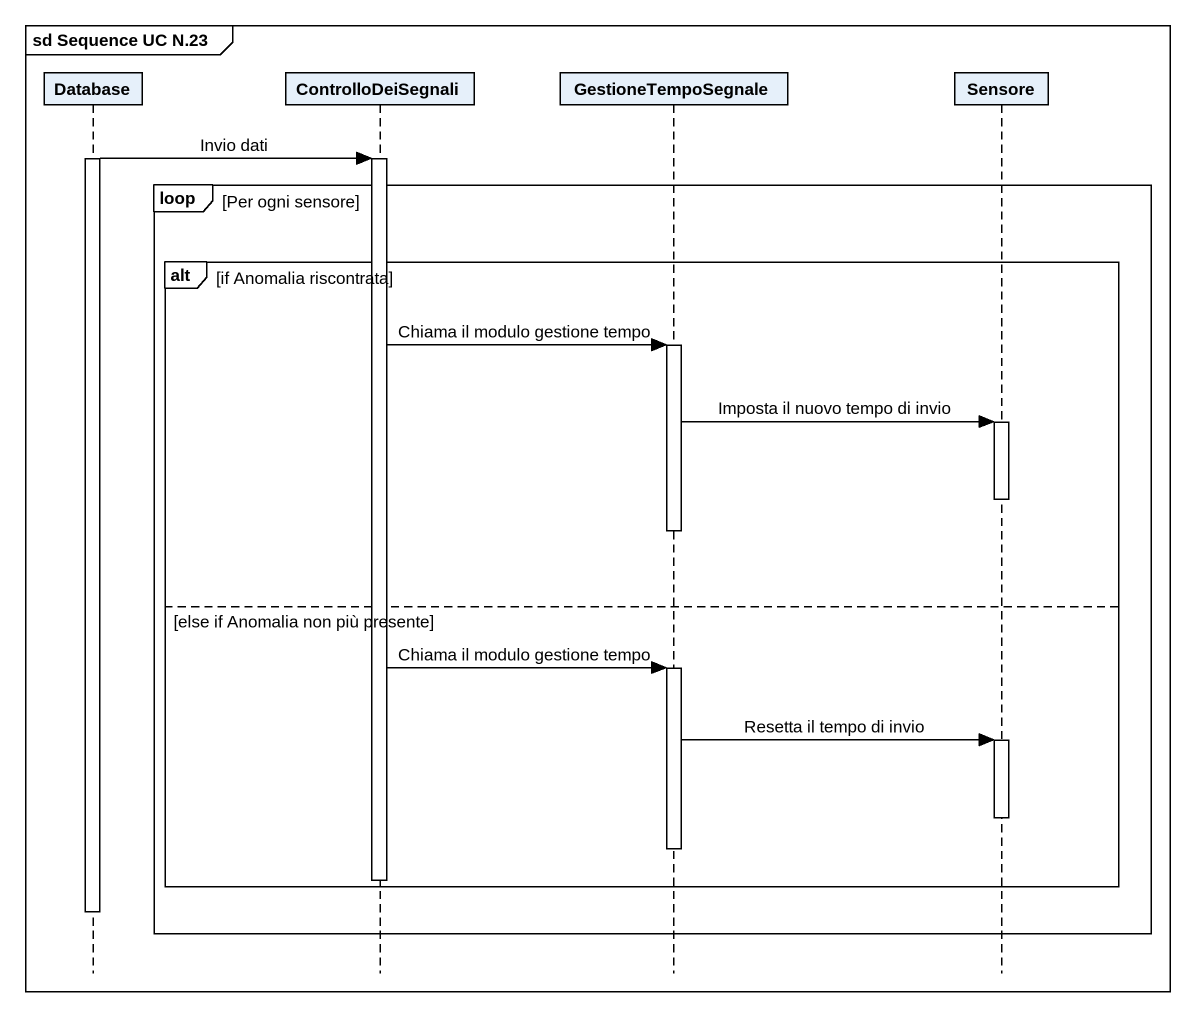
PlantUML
@startuml
mainframe sd Sequence UC N.23
hide footbox
participant "Database" as Database_
participant ControlloDeiSegnali
participant GestioneTempoSegnale
participant Sensore

activate Database_
Database_ -> ControlloDeiSegnali : Invio dati
activate ControlloDeiSegnali
loop Per ogni sensore
  alt if Anomalia riscontrata
    ControlloDeiSegnali -> GestioneTempoSegnale : Chiama il modulo gestione tempo
    activate GestioneTempoSegnale
    GestioneTempoSegnale -> Sensore : Imposta il nuovo tempo di invio
    activate Sensore
    deactivate Sensore
    deactivate GestioneTempoSegnale
  else else if Anomalia non più presente
    ControlloDeiSegnali -> GestioneTempoSegnale : Chiama il modulo gestione tempo
    activate GestioneTempoSegnale
    GestioneTempoSegnale -> Sensore : Resetta il tempo di invio
    activate Sensore
    deactivate Sensore
    deactivate GestioneTempoSegnale
    deactivate ControlloDeiSegnali
  end
  deactivate Database_
end
@enduml
